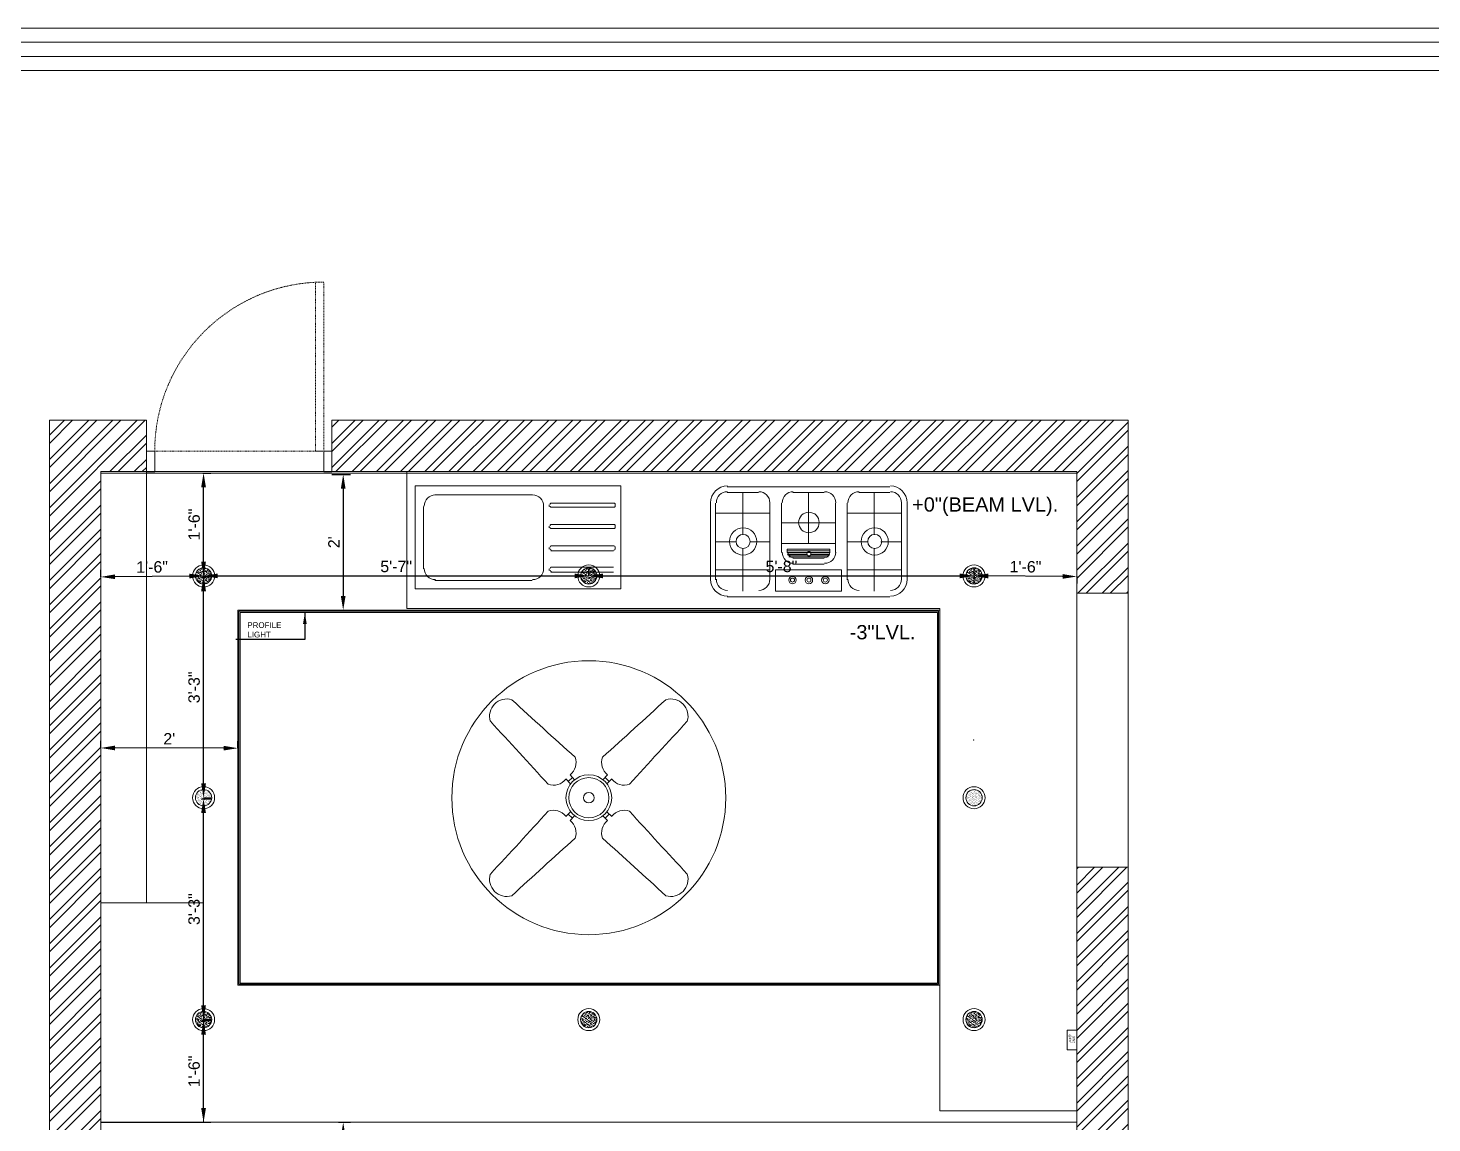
# Model space of a CAD drawing. Header units: inches. Extents: x 213 to 17763, y -4830 to 1802.
# Drawn here: x 7105.3 to 7351.2, y -900.3 to -708.5 of the extents above; entities that cross this region are included whole.
import ezdxf

# ---------------------------------------------------------------- set-up
doc = ezdxf.new("R2010")
doc.units = ezdxf.units.IN
doc.header["$MEASUREMENT"] = 0
for name, pattern in [('ACAD_ISO02W100', [15, 12, -3]), ('AUDIT_D_060311083008-3', [0]), ('DASHED2', [0.375, 0.25, -0.125]), ('HIDDEN', [0.375, 0.25, -0.125])]:
    doc.linetypes.add(name, pattern=pattern)
for name, color, linetype in [('.', 30, 'Continuous'), ('A-DOOR', 251, 'AUDIT_D_060311083008-3'), ('A-Door-Frame', 1, 'Continuous'), ('A-Door-Swing', 8, 'HIDDEN'), ('COLUMN', 1, 'Continuous'), ('PDF2_0', 7, 'Continuous'), ('PDF3_Text', 1, 'Continuous')]:
    doc.layers.add(name, color=color, linetype=linetype)
for name, color, linetype, true_color in [('PDF2_MK. KITCHEN ESSENTAILS', 7, 'Continuous', 0x767676), ('PDF_Furniture', 7, 'Continuous', 0xdd8a6d), ('PDF_SANITARY', 7, 'Continuous', 0x7f7f7f)]:
    doc.layers.add(name, color=color, linetype=linetype, true_color=true_color)
doc.layers.add('ROD', color=7, linetype='Continuous', lineweight=9)
doc.styles.add('Arial', font='arial.ttf', dxfattribs={"height": 10})
doc.styles.add('PDF Arial', font='arial.ttf')
doc.styles.get("Standard").update_dxf_attribs({"font": 'arial.ttf'})
doc.dimstyles.new('DETAIL DIM', dxfattribs={"dimtxt": 2, "dimasz": 2, "dimexe": 2, "dimexo": 2, "dimgap": 0, "dimtad": 0, "dimdec": 0, "dimzin": 0, "dimdsep": 46, "dimlunit": 4, "dimtxsty": 'Arial', "dimcen": 2, "dimse1": 1, "dimse2": 1, "dimclrt": 1, "dimadec": 0, "dimazin": 0, "dimtfac": 1, "dimtdec": 0, "dimtofl": 0, "dimtmove": 0, "dimatfit": 3, "dimfxl": 2, "dimfrac": 2, "dimtolj": 1, "dimtzin": 0, "dimarcsym": 1})
doc.dimstyles.new('ISO-25', dxfattribs={"dimtxt": 4.5, "dimasz": 2.5, "dimexe": 1.25, "dimexo": 0.625, "dimtad": 1, "dimdec": 0, "dimlunit": 4, "dimtxsty": 'Standard', "dimcen": 2.5, "dimadec": 0, "dimazin": 0, "dimtfac": 1, "dimtdec": 0, "dimtmove": 0, "dimatfit": 3, "dimfxl": 1, "dimarcsym": 0})

# ---------------------------------------------------------------- blocks, each defined once
blk = doc.blocks.new('*U34')
at = {"layer": 'A-Door-Frame', "lineweight": 5}
for p, q in [((0, -100), (0, 0)), ((900, -100), (900, 0))]:
    blk.add_line(p, q, dxfattribs=at)
for points in [[(0, -100), (40, -100), (40, 0), (0, 0)], [(900, -100), (860, -100), (860, 0), (900, 0)]]:
    blk.add_lwpolyline(points, dxfattribs=at)
at = {"layer": 'A-Door-Swing', "linetype": 'DASHED2', "lineweight": 5}
blk.add_line((47.3, 0), (867.3, 0), dxfattribs=at)
blk.add_lwpolyline([(40, 0), (40, 820), (80, 820), (80, 0)], close=True, dxfattribs=at)
blk.add_arc((40, 0), 820, 360, 90, dxfattribs=at)
blk = doc.blocks.new('9iuygtfdx')
at = {"layer": 'PDF_SANITARY', "color": 254, "lineweight": 5}
for points in [[(8804.29, 1162.93), (8775.75, 1162.93)], [(8781.23, 1161.93), (8775.75, 1161.93)], [(8778.49, 1161.93), (8778.49, 1154.58)], [(8792.76, 1161.93), (8787.28, 1161.93)], [(8790.02, 1161.93), (8790.02, 1152.99)], [(8804.29, 1161.93), (8798.81, 1161.93)], [(8801.55, 1161.93), (8801.55, 1154.58)], [(8772.87, 1160.05), (8772.87, 1146.65)], [(8773.73, 1160.05), (8773.73, 1146.65)], [(8783.24, 1160.05), (8783.24, 1146.65)], [(8785.26, 1160.05), (8785.26, 1151.4)], [(8794.77, 1160.05), (8794.77, 1151.4)], [(8796.79, 1160.05), (8796.79, 1146.65)], [(8806.3, 1160.05), (8806.3, 1146.65)], [(8807.31, 1160.05), (8807.31, 1146.65)], [(8783.24, 1158.32), (8773.73, 1158.32)], [(8794.77, 1156.59), (8785.26, 1156.59)], [(8796.79, 1158.32), (8806.3, 1158.32)], [(8773.73, 1153.28), (8777.34, 1153.28)], [(8778.49, 1152.13), (8778.49, 1144.63)], [(8779.79, 1153.28), (8783.24, 1153.28)], [(8794.77, 1152.99), (8785.26, 1152.99)], [(8793.77, 1151.69), (8786.27, 1151.69)], [(8800.4, 1153.28), (8796.79, 1153.28)], [(8801.55, 1152.13), (8801.55, 1144.63)], [(8806.3, 1153.28), (8802.7, 1153.28)], [(8789.73, 1151.12), (8786.27, 1151.12)], [(8789.73, 1150.97), (8786.42, 1150.97)], [(8793.48, 1150.68), (8786.56, 1150.68)], [(8792.76, 1150.4), (8787.28, 1150.4)], [(8792.76, 1149.39), (8787.28, 1149.39)], [(8793.77, 1151.12), (8790.45, 1151.12)], [(8793.62, 1150.97), (8790.45, 1150.97)], [(8783.24, 1148.38), (8773.73, 1148.38)], [(8796.79, 1148.38), (8806.3, 1148.38)], [(8804.29, 1143.62), (8775.75, 1143.62)]]:
    blk.add_lwpolyline(points, dxfattribs=at)
for points in [[(8786.27, 1151.98), (8793.77, 1151.98), (8793.77, 1151.4), (8786.27, 1151.4)], [(8784.25, 1144.63), (8795.78, 1144.63), (8795.78, 1148.38), (8784.25, 1148.38)]]:
    blk.add_lwpolyline(points, close=True, dxfattribs=at)
for centre, radius in [((8790.09, 1156.67), 1.8), ((8778.56, 1153.35), 2.38), ((8778.56, 1153.35), 1.23), ((8801.62, 1153.35), 2.38), ((8801.62, 1153.35), 1.23), ((8790.09, 1151.19), 0.36), ((8787.21, 1146.58), 0.649), ((8787.21, 1146.58), 0.36), ((8790.09, 1146.58), 0.649), ((8790.09, 1146.58), 0.36), ((8792.97, 1146.58), 0.649), ((8792.97, 1146.58), 0.36)]:
    blk.add_circle(centre, radius, dxfattribs=at)
for centre, radius, start, end in [((8775.82, 1160.12), 2.95, 90, 180), ((8775.82, 1160.12), 1.95, 90, 180), ((8781.3, 1160.12), 1.95, 0, 90), ((8787.35, 1160.12), 1.95, 90, 180), ((8792.83, 1160.12), 1.95, 0, 90), ((8798.88, 1160.12), 1.95, 90, 180), ((8804.36, 1160.12), 2.95, 360, 90), ((8804.36, 1160.12), 1.95, 0, 90), ((8787.35, 1151.48), 1.95, 180, 270), ((8787.35, 1151.48), 0.937, 180, 270), ((8792.83, 1151.48), 0.937, 270, 360), ((8792.83, 1151.48), 1.95, 270, 360), ((8775.82, 1146.72), 2.95, 180, 270), ((8775.82, 1146.72), 1.95, 180, 270), ((8781.3, 1146.72), 1.95, 270, 360), ((8798.88, 1146.72), 1.95, 180, 270), ((8804.36, 1146.72), 2.95, 270, 0), ((8804.36, 1146.72), 1.95, 270, 360)]:
    blk.add_arc(centre, radius, start, end, dxfattribs=at)
blk = doc.blocks.new('3')
at = {"color": 18, "lineweight": 5, "true_color": 0x000000}
for p, q in [((3386.6, -1033.2), (3409, -1056.5)), ((3571.3, -1033.2), (3549, -1056.5)), ((3389.2, -1076.4), (3365.8, -1052.9)), ((3397.8, -1044.8), (3377.7, -1064.9)), ((3560.1, -1044.8), (3580.2, -1064.9)), ((3568.7, -1076.4), (3592.1, -1052.9)), ((3389.2, -1214.6), (3365.8, -1238)), ((3397.8, -1246.1), (3377.7, -1226.1)), ((3386.6, -1257.8), (3409, -1234.5)), ((3571.3, -1257.8), (3549, -1234.5)), ((3560.1, -1246.1), (3580.2, -1226.1)), ((3568.7, -1214.6), (3592.1, -1238))]:
    blk.add_line(p, q, dxfattribs=at)
for radius in [113.2, 99.1, 26]:
    blk.add_circle((3479, -1145.5), radius, dxfattribs=at)
for centre, radius, start, end in [((3073.6, -742.7), 85, 73.05503, 197.30609), ((27552.9, 26002.3), 36179.8, 227.47452, 228.14348), ((-20595, 26002.3), 36179.8, 311.85652, 312.52548), ((3884.3, -742.7), 85, 342.69391, 106.94497), ((-23516.5, -25390.1), 36179.8, 42.21764, 42.8866), ((30474.4, -25390.1), 36179.8, 137.1134, 137.78236), ((3336.5, -971.6), 79.4, 309.11105, 19.49034), ((3621.4, -971.6), 79.4, 160.50966, 230.88895), ((3304.2, -1004.1), 79.4, 250.87078, 321.25007), ((3653.8, -1004.1), 79.4, 218.74993, 289.12922), ((-23516.5, 23099.1), 36179.8, 317.1134, 317.78236), ((3304.2, -1286.8), 79.4, 38.74993, 109.12922), ((3653.8, -1286.8), 79.4, 70.87078, 141.25007), ((30474.4, 23099.1), 36179.8, 222.21764, 222.8866), ((3336.5, -1319.4), 79.4, 340.50966, 50.88895), ((3621.4, -1319.4), 79.4, 129.11105, 199.49034), ((27552.9, -28293.2), 36179.8, 131.85652, 132.52548), ((-20595, -28293.2), 36179.8, 47.47452, 48.14348), ((3073.6, -1548.3), 85, 162.69391, 286.94497), ((3884.3, -1548.3), 85, 253.05503, 17.30609)]:
    blk.add_arc(centre, radius, start, end, dxfattribs=at)
blk = doc.blocks.new('*D804')
at = {"color": 0, "linetype": 'ACAD_ISO02W100', "lineweight": -2, "transparency": 16777216}
for p, q in [((7135.87, -786.49), (7137.25, -786.49)), ((7136, -804.49), (7137.25, -804.49))]:
    blk.add_line(p, q, dxfattribs=at)
at = {"color": 0, "linetype": 'AUDIT_D_060311083008-3', "lineweight": -2, "transparency": 16777216}
blk.add_line((7136, -801.99), (7136, -788.99), dxfattribs=at)
at = {"color": 0, "transparency": 16777216}
for points in [[(7135.58, -788.99), (7136.42, -788.99), (7136, -786.49)], [(7135.58, -801.99), (7136.42, -801.99), (7136, -804.49)]]:
    blk.add_solid(points, dxfattribs=at)
at = {"layer": 'Defpoints', "color": 0, "transparency": 16777216}
for p in [(7135.25, -786.49), (7136, -786.49), (7136, -804.49)]:
    blk.add_point(p, dxfattribs=at)
at = {"color": 0, "lineweight": 5, "transparency": 16777216, "insert": (7134.35, -795.49), "char_height": 2, "attachment_point": 5, "rotation": 90}
blk.add_mtext('1\'-6"', dxfattribs=at)
blk = doc.blocks.new('*D805')
at = {"color": 0, "linetype": 'ACAD_ISO02W100', "lineweight": -2, "transparency": 16777216}
for p, q in [((7158.47, -786.7), (7161.72, -786.7)), ((7158.47, -810.49), (7161.72, -810.49))]:
    blk.add_line(p, q, dxfattribs=at)
at = {"color": 0, "linetype": 'AUDIT_D_060311083008-3', "lineweight": -2, "transparency": 16777216}
blk.add_line((7160.47, -789.2), (7160.47, -807.99), dxfattribs=at)
at = {"color": 0, "transparency": 16777216}
for points in [[(7160.05, -789.2), (7160.88, -789.2), (7160.47, -786.7)], [(7160.05, -807.99), (7160.88, -807.99), (7160.47, -810.49)]]:
    blk.add_solid(points, dxfattribs=at)
at = {"layer": 'Defpoints', "color": 0, "transparency": 16777216}
for p in [(7157.72, -786.7), (7157.72, -810.49), (7160.47, -810.49)]:
    blk.add_point(p, dxfattribs=at)
at = {"color": 0, "lineweight": 5, "transparency": 16777216, "insert": (7158.84, -798.6), "char_height": 2, "attachment_point": 5, "rotation": 90}
blk.add_mtext("2'", dxfattribs=at)
blk = doc.blocks.new('*D806')
at = {"color": 0, "linetype": 'ACAD_ISO02W100', "lineweight": -2, "transparency": 16777216}
for p, q in [((7203.5, -804.49), (7203.5, -803.24)), ((7136, -804.49), (7136, -805.74))]:
    blk.add_line(p, q, dxfattribs=at)
at = {"color": 0, "linetype": 'AUDIT_D_060311083008-3', "lineweight": -2, "transparency": 16777216}
blk.add_line((7138.5, -804.49), (7201, -804.49), dxfattribs=at)
at = {"color": 0, "transparency": 16777216}
for points in [[(7138.5, -804.08), (7138.5, -804.91), (7136, -804.49)], [(7201, -804.08), (7201, -804.91), (7203.5, -804.49)]]:
    blk.add_solid(points, dxfattribs=at)
at = {"layer": 'Defpoints', "color": 0, "transparency": 16777216}
for p in [(7136, -804.08), (7203.5, -804.49), (7203.5, -804.49)]:
    blk.add_point(p, dxfattribs=at)
at = {"color": 0, "lineweight": 5, "transparency": 16777216, "insert": (7169.75, -802.85), "char_height": 2, "attachment_point": 5}
blk.add_mtext('5\'-7"', dxfattribs=at)
blk = doc.blocks.new('*D807')
at = {"color": 0, "linetype": 'ACAD_ISO02W100', "lineweight": -2, "transparency": 16777216}
for p, q in [((7135.63, -804.67), (7137.25, -804.67)), ((7136, -843.36), (7137.25, -843.36))]:
    blk.add_line(p, q, dxfattribs=at)
at = {"color": 0, "linetype": 'AUDIT_D_060311083008-3', "lineweight": -2, "transparency": 16777216}
blk.add_line((7136, -840.86), (7136, -807.17), dxfattribs=at)
at = {"color": 0, "transparency": 16777216}
for points in [[(7135.58, -807.17), (7136.42, -807.17), (7136, -804.67)], [(7135.58, -840.86), (7136.42, -840.86), (7136, -843.36)]]:
    blk.add_solid(points, dxfattribs=at)
at = {"layer": 'Defpoints', "color": 0, "transparency": 16777216}
for p in [(7135, -804.67), (7136, -804.67), (7136, -843.36)]:
    blk.add_point(p, dxfattribs=at)
at = {"color": 0, "lineweight": 5, "transparency": 16777216, "insert": (7134.35, -824.02), "char_height": 2, "attachment_point": 5, "rotation": 90}
blk.add_mtext('3\'-3"', dxfattribs=at)
blk = doc.blocks.new('*D808')
at = {"color": 0, "linetype": 'ACAD_ISO02W100', "lineweight": -2, "transparency": 16777216}
for p, q in [((7135.63, -843.54), (7137.25, -843.54)), ((7136, -882.23), (7137.25, -882.23))]:
    blk.add_line(p, q, dxfattribs=at)
at = {"color": 0, "linetype": 'AUDIT_D_060311083008-3', "lineweight": -2, "transparency": 16777216}
blk.add_line((7136, -879.73), (7136, -846.04), dxfattribs=at)
at = {"color": 0, "transparency": 16777216}
for points in [[(7135.58, -846.04), (7136.42, -846.04), (7136, -843.54)], [(7135.58, -879.73), (7136.42, -879.73), (7136, -882.23)]]:
    blk.add_solid(points, dxfattribs=at)
at = {"layer": 'Defpoints', "color": 0, "transparency": 16777216}
for p in [(7135, -843.54), (7136, -843.54), (7136, -882.23)]:
    blk.add_point(p, dxfattribs=at)
at = {"color": 0, "lineweight": 5, "transparency": 16777216, "insert": (7134.35, -862.88), "char_height": 2, "attachment_point": 5, "rotation": 90}
blk.add_mtext('3\'-3"', dxfattribs=at)
blk = doc.blocks.new('*D809')
at = {"color": 0, "linetype": 'ACAD_ISO02W100', "lineweight": -2, "transparency": 16777216}
for p, q in [((7135.63, -882.4), (7137.25, -882.4)), ((7136, -900.23), (7137.25, -900.23))]:
    blk.add_line(p, q, dxfattribs=at)
at = {"color": 0, "linetype": 'AUDIT_D_060311083008-3', "lineweight": -2, "transparency": 16777216}
blk.add_line((7136, -897.73), (7136, -884.9), dxfattribs=at)
at = {"color": 0, "transparency": 16777216}
for points in [[(7135.58, -884.9), (7136.42, -884.9), (7136, -882.4)], [(7135.58, -897.73), (7136.42, -897.73), (7136, -900.23)]]:
    blk.add_solid(points, dxfattribs=at)
at = {"layer": 'Defpoints', "color": 0, "transparency": 16777216}
for p in [(7135, -882.4), (7136, -882.4), (7135.38, -900.23)]:
    blk.add_point(p, dxfattribs=at)
at = {"color": 0, "lineweight": 5, "transparency": 16777216, "insert": (7134.35, -891.32), "char_height": 2, "attachment_point": 5, "rotation": 90}
blk.add_mtext('1\'-6"', dxfattribs=at)
blk = doc.blocks.new('*D815')
at = {"color": 0, "linetype": 'ACAD_ISO02W100', "lineweight": -2, "transparency": 16777216}
for p, q in [((7203.5, -804.49), (7203.5, -803.24)), ((7271, -804.49), (7271, -803.24))]:
    blk.add_line(p, q, dxfattribs=at)
at = {"color": 0, "linetype": 'AUDIT_D_060311083008-3', "lineweight": -2, "transparency": 16777216}
blk.add_line((7206, -804.49), (7268.5, -804.49), dxfattribs=at)
at = {"color": 0, "transparency": 16777216}
for points in [[(7206, -804.08), (7206, -804.91), (7203.5, -804.49)], [(7268.5, -804.08), (7268.5, -804.91), (7271, -804.49)]]:
    blk.add_solid(points, dxfattribs=at)
at = {"layer": 'Defpoints', "color": 0, "transparency": 16777216}
for p in [(7203.5, -804.49), (7271, -804.49), (7271, -804.49)]:
    blk.add_point(p, dxfattribs=at)
at = {"color": 0, "lineweight": 5, "transparency": 16777216, "insert": (7237.25, -802.85), "char_height": 2, "attachment_point": 5}
blk.add_mtext('5\'-8"', dxfattribs=at)
blk = doc.blocks.new('*D816')
at = {"color": 0, "linetype": 'ACAD_ISO02W100', "lineweight": -2, "transparency": 16777216}
for p, q in [((7118, -804.67), (7117.99, -803.42)), ((7136, -804.49), (7136.01, -805.74))]:
    blk.add_line(p, q, dxfattribs=at)
at = {"color": 0, "linetype": 'AUDIT_D_060311083008-3', "lineweight": -2, "transparency": 16777216}
blk.add_line((7133.5, -804.52), (7120.5, -804.65), dxfattribs=at)
at = {"color": 0, "transparency": 16777216}
for points in [[(7120.5, -804.23), (7120.5, -805.06), (7118, -804.67)], [(7133.5, -804.1), (7133.5, -804.94), (7136, -804.49)]]:
    blk.add_solid(points, dxfattribs=at)
at = {"layer": 'Defpoints', "color": 0, "transparency": 16777216}
for p in [(7118, -804.67), (7118, -804.67), (7136, -804.49)]:
    blk.add_point(p, dxfattribs=at)
at = {"color": 0, "lineweight": 5, "transparency": 16777216, "insert": (7126.98, -802.94), "char_height": 2, "attachment_point": 5, "rotation": 0.5618}
blk.add_mtext('1\'-6"', dxfattribs=at)
blk = doc.blocks.new('*D817')
at = {"color": 0, "linetype": 'ACAD_ISO02W100', "lineweight": -2, "transparency": 16777216}
for p, q in [((7271, -804.49), (7270.99, -805.74)), ((7289.01, -804.6), (7289, -805.85))]:
    blk.add_line(p, q, dxfattribs=at)
at = {"color": 0, "linetype": 'AUDIT_D_060311083008-3', "lineweight": -2, "transparency": 16777216}
blk.add_line((7286.51, -804.59), (7273.5, -804.51), dxfattribs=at)
at = {"color": 0, "transparency": 16777216}
for points in [[(7273.5, -804.09), (7273.5, -804.93), (7271, -804.49)], [(7286.51, -804.17), (7286.51, -805), (7289.01, -804.6)]]:
    blk.add_solid(points, dxfattribs=at)
at = {"layer": 'Defpoints', "color": 0, "transparency": 16777216}
for p in [(7271, -804.49), (7271, -804.49), (7289.01, -804.6)]:
    blk.add_point(p, dxfattribs=at)
at = {"color": 0, "lineweight": 5, "transparency": 16777216, "insert": (7280.02, -802.9), "char_height": 2, "attachment_point": 5, "rotation": 359.6569}
blk.add_mtext('1\'-6"', dxfattribs=at)
blk = doc.blocks.new('*D820')
at = {"color": 0, "linetype": 'ACAD_ISO02W100', "lineweight": -2, "transparency": 16777216}
for p, q in [((7159.63, -900.23), (7161.72, -900.23)), ((7160.47, -924.23), (7161.72, -924.23))]:
    blk.add_line(p, q, dxfattribs=at)
at = {"color": 0, "linetype": 'AUDIT_D_060311083008-3', "lineweight": -2, "transparency": 16777216}
blk.add_line((7160.47, -902.73), (7160.47, -921.73), dxfattribs=at)
at = {"color": 0, "transparency": 16777216}
for points in [[(7160.05, -902.73), (7160.88, -902.73), (7160.47, -900.23)], [(7160.05, -921.73), (7160.88, -921.73), (7160.47, -924.23)]]:
    blk.add_solid(points, dxfattribs=at)
at = {"layer": 'Defpoints', "color": 0, "transparency": 16777216}
for p in [(7159, -900.23), (7160.47, -924.23), (7160.47, -924.23)]:
    blk.add_point(p, dxfattribs=at)
at = {"color": 0, "lineweight": 5, "transparency": 16777216, "insert": (7158.84, -912.23), "char_height": 2, "attachment_point": 5, "rotation": 90}
blk.add_mtext("2'", dxfattribs=at)
blk = doc.blocks.new('*D821')
at = {"color": 0, "linetype": 'ACAD_ISO02W100', "lineweight": -2, "transparency": 16777216}
for p, q in [((7118, -834.64), (7118, -833.39)), ((7142, -834.68), (7142, -833.43))]:
    blk.add_line(p, q, dxfattribs=at)
at = {"color": 0, "linetype": 'AUDIT_D_060311083008-3', "lineweight": -2, "transparency": 16777216}
blk.add_line((7139.5, -834.68), (7120.5, -834.64), dxfattribs=at)
at = {"color": 0, "transparency": 16777216}
for points in [[(7120.5, -834.23), (7120.5, -835.06), (7118, -834.64)], [(7139.5, -834.26), (7139.5, -835.09), (7142, -834.68)]]:
    blk.add_solid(points, dxfattribs=at)
at = {"layer": 'Defpoints', "color": 0, "transparency": 16777216}
for p in [(7118, -834.64), (7118, -834.64), (7142, -834.68)]:
    blk.add_point(p, dxfattribs=at)
at = {"color": 0, "lineweight": 5, "transparency": 16777216, "insert": (7130, -833.03), "char_height": 2, "attachment_point": 5, "rotation": 359.9029}
blk.add_mtext("2'", dxfattribs=at)

msp = doc.modelspace()

# ---------------------------------------------------------------- hatches: boundary and pattern name
at = {"layer": '.', "lineweight": 5}
h = msp.add_hatch(dxfattribs=at)
h.set_pattern_fill('ANSI32', color=1, scale=8)
h.set_pattern_definition([(45, (-1555.454, -1951.814), (-2.1213203, 2.1213203), []), (45, (-1554.0397, -1951.814), (-2.1213203, 2.1213203), [])])
h.paths.add_polyline_path([(7298, -777.23), (7171.63, -777.23), (7158.5, -777.23), (7158.5, -786.23), (7289, -786.23), (7289, -807.54), (7298, -807.54)])
h.paths.add_polyline_path([(7298, -855.54), (7289, -855.54), (7289, -957.23), (7289, -1003.23), (7272.5, -1003.23), (7118, -1003.23), (7109, -1003.23), (7109, -1012.23), (7298, -1012.23)])
h.paths.add_polyline_path([(7118, -786.23), (7126, -786.23), (7126, -782.62), (7126, -777.23), (7109, -777.23), (7109, -961.17), (7113.67, -961.17), (7118, -961.23)])
at = {"lineweight": 5}
h = msp.add_hatch(dxfattribs=at)
h.set_pattern_fill('AR-SAND', color=5, scale=0.2)
h.set_pattern_definition([(37.5, (-118803.52988, -239125.60186), (-0.01259867162, 0.3853647538), [0, -0.304, 0, -0.34, 0, -0.325]), (7.5, (-118803.5299, -239125.60186), (0.3539553411, 0.564429213), [0, -0.164, 0, -0.274, 0, -0.105]), (327.5, (-118803.77588, -239125.60186), (0.62282837235, 0.0011318107), [0, -0.1, 0, -0.36, 0, -0.47]), (317.5, (-118803.7759, -239125.60186), (0.6012253209, 0.175535113), [0, -0.05, 0, -0.236, 0, -0.27])])
h.paths.add_polyline_path([(7137.43, -804.49, -1), (7134.57, -804.49, -1)])
h = msp.add_hatch(dxfattribs=at)
h.set_pattern_fill('AR-SAND', color=5, scale=0.2)
h.set_pattern_definition([(37.5, (-118736.02988, -239125.60186), (-0.01259867162, 0.3853647538), [0, -0.304, 0, -0.34, 0, -0.325]), (7.5, (-118736.0299, -239125.60186), (0.3539553411, 0.564429213), [0, -0.164, 0, -0.274, 0, -0.105]), (327.5, (-118736.27588, -239125.60186), (0.62282837235, 0.0011318107), [0, -0.1, 0, -0.36, 0, -0.47]), (317.5, (-118736.2759, -239125.60186), (0.6012253209, 0.175535113), [0, -0.05, 0, -0.236, 0, -0.27])])
h.paths.add_polyline_path([(7204.93, -804.49, -1), (7202.07, -804.49, -1)])
h = msp.add_hatch(dxfattribs=at)
h.set_pattern_fill('AR-SAND', color=5, scale=0.2)
h.set_pattern_definition([(37.5, (-118668.52988, -239125.60186), (-0.01259867162, 0.3853647538), [0, -0.304, 0, -0.34, 0, -0.325]), (7.5, (-118668.5299, -239125.60186), (0.3539553411, 0.564429213), [0, -0.164, 0, -0.274, 0, -0.105]), (327.5, (-118668.77588, -239125.60186), (0.62282837235, 0.0011318107), [0, -0.1, 0, -0.36, 0, -0.47]), (317.5, (-118668.7759, -239125.60186), (0.6012253209, 0.175535113), [0, -0.05, 0, -0.236, 0, -0.27])])
h.paths.add_polyline_path([(7272.43, -804.49, -1), (7269.57, -804.49, -1)])
h = msp.add_hatch(dxfattribs=at)
h.set_pattern_fill('AR-SAND', color=5, scale=0.2)
h.set_pattern_definition([(37.5, (-118803.52988, -239164.46842), (-0.01259867162, 0.3853647538), [0, -0.304, 0, -0.34, 0, -0.325]), (7.5, (-118803.5299, -239164.4684), (0.3539553411, 0.564429213), [0, -0.164, 0, -0.274, 0, -0.105]), (327.5, (-118803.77588, -239164.46842), (0.62282837235, 0.0011318107), [0, -0.1, 0, -0.36, 0, -0.47]), (317.5, (-118803.7759, -239164.4684), (0.6012253209, 0.175535113), [0, -0.05, 0, -0.236, 0, -0.27])])
h.paths.add_polyline_path([(7137.43, -843.36, -1), (7134.57, -843.36, -1)])
h = msp.add_hatch(dxfattribs=at)
h.set_pattern_fill('AR-SAND', color=5, scale=0.2)
h.set_pattern_definition([(37.5, (-118668.52988, -239164.46842), (-0.01259867162, 0.3853647538), [0, -0.304, 0, -0.34, 0, -0.325]), (7.5, (-118668.5299, -239164.4684), (0.3539553411, 0.564429213), [0, -0.164, 0, -0.274, 0, -0.105]), (327.5, (-118668.77588, -239164.46842), (0.62282837235, 0.0011318107), [0, -0.1, 0, -0.36, 0, -0.47]), (317.5, (-118668.7759, -239164.4684), (0.6012253209, 0.175535113), [0, -0.05, 0, -0.236, 0, -0.27])])
h.paths.add_polyline_path([(7272.43, -843.36, -1), (7269.57, -843.36, -1)])
h = msp.add_hatch(dxfattribs=at)
h.set_pattern_fill('AR-SAND', color=5, scale=0.2)
h.set_pattern_definition([(37.5, (-118803.52988, -239203.33498), (-0.01259867162, 0.3853647538), [0, -0.304, 0, -0.34, 0, -0.325]), (7.5, (-118803.5299, -239203.335), (0.3539553411, 0.564429213), [0, -0.164, 0, -0.274, 0, -0.105]), (327.5, (-118803.77588, -239203.33498), (0.62282837235, 0.0011318107), [0, -0.1, 0, -0.36, 0, -0.47]), (317.5, (-118803.7759, -239203.335), (0.6012253209, 0.175535113), [0, -0.05, 0, -0.236, 0, -0.27])])
h.paths.add_polyline_path([(7137.43, -882.23, -1), (7134.57, -882.23, -1)])
h = msp.add_hatch(dxfattribs=at)
h.set_pattern_fill('AR-SAND', color=5, scale=0.2)
h.set_pattern_definition([(37.5, (-118736.02988, -239203.33498), (-0.01259867162, 0.3853647538), [0, -0.304, 0, -0.34, 0, -0.325]), (7.5, (-118736.0299, -239203.335), (0.3539553411, 0.564429213), [0, -0.164, 0, -0.274, 0, -0.105]), (327.5, (-118736.27588, -239203.33498), (0.62282837235, 0.0011318107), [0, -0.1, 0, -0.36, 0, -0.47]), (317.5, (-118736.2759, -239203.335), (0.6012253209, 0.175535113), [0, -0.05, 0, -0.236, 0, -0.27])])
h.paths.add_polyline_path([(7204.93, -882.23, -1), (7202.07, -882.23, -1)])
h = msp.add_hatch(dxfattribs=at)
h.set_pattern_fill('AR-SAND', color=5, scale=0.2)
h.set_pattern_definition([(37.5, (-118668.52988, -239203.33498), (-0.01259867162, 0.3853647538), [0, -0.304, 0, -0.34, 0, -0.325]), (7.5, (-118668.5299, -239203.335), (0.3539553411, 0.564429213), [0, -0.164, 0, -0.274, 0, -0.105]), (327.5, (-118668.77588, -239203.33498), (0.62282837235, 0.0011318107), [0, -0.1, 0, -0.36, 0, -0.47]), (317.5, (-118668.7759, -239203.335), (0.6012253209, 0.175535113), [0, -0.05, 0, -0.236, 0, -0.27])])
h.paths.add_polyline_path([(7272.43, -882.23, -1), (7269.57, -882.23, -1)])

# ---------------------------------------------------------------- linework, layer by layer
for p, q in [((7126, -786.23), (7158.5, -786.23)), ((7118, -900.23), (7289, -900.23))]:
    msp.add_line(p, q, dxfattribs=at)
for points in [[(7118, -786.49), (7289, -786.49), (7289, -900.23), (7118, -900.23)], [(7142, -810.49), (7265, -810.49), (7265, -876.23), (7142, -876.23)], [(7118, -900.23), (7289, -900.23), (7289, -1003.23), (7118, -1003.23)]]:
    msp.add_lwpolyline(points, close=True, dxfattribs=at)
at = {"color": 6, "lineweight": 5}
for points in [[(7142.2, -810.69), (7264.8, -810.69), (7264.8, -876.03), (7142.2, -876.03)], [(7142.4, -810.89), (7264.6, -810.89), (7264.6, -875.83), (7142.4, -875.83)]]:
    msp.add_lwpolyline(points, close=True, dxfattribs=at)
at = {"color": 5, "lineweight": 5}
msp.add_lwpolyline([(7289, -884.11), (7289, -887.53), (7287.32, -887.53), (7287.32, -884.11)], close=True, dxfattribs=at)
for centre, radius in [((7136, -804.49), 1.93), ((7136, -804.49), 1.43), ((7203.5, -804.49), 1.93), ((7203.5, -804.49), 1.43), ((7271, -804.49), 1.93), ((7271, -804.49), 1.43), ((7136, -843.36), 1.93), ((7136, -843.36), 1.43), ((7271, -843.36), 1.93), ((7271, -843.36), 1.43), ((7136, -882.23), 1.93), ((7203.5, -882.23), 1.93), ((7271, -882.23), 1.93), ((7136, -882.23), 1.43), ((7203.5, -882.23), 1.43), ((7271, -882.23), 1.43)]:
    msp.add_circle(centre, radius, dxfattribs=at)
at = {"color": 250, "lineweight": 5}
msp.add_circle((7203.5, -843.36), 24, dxfattribs=at)
at = {"lineweight": 5}
msp.add_point((7270.96, -833.25), dxfattribs=at)
at = {"layer": 'PDF2_0', "lineweight": 5}
msp.add_lwpolyline([(7648.64, -1291), (6976.5, -1291), (6976.5, -708.51), (7798, -708.51), (7798, -1141.65, -0.414214)], format="xyb", close=True, dxfattribs=at)
for points in [[(7648.64, -1288.53), (6978.97, -1288.53), (6978.97, -710.98), (7795.53, -710.98), (7795.53, -1141.65, -0.414214), (7648.64, -1288.53)], [(7648.64, -1286.04), (6981.46, -1286.04), (6981.46, -713.47), (7793.04, -713.47), (7793.04, -1141.65, -0.414214), (7648.64, -1286.04)]]:
    msp.add_lwpolyline(points, format="xyb", dxfattribs=at)
msp.add_lwpolyline([(6983.95, -715.96), (7653.38, -715.96), (7653.38, -1267.88), (6983.95, -1267.88)], close=True, dxfattribs=at)
at = {"layer": 'PDF2_MK. KITCHEN ESSENTAILS', "lineweight": 5}
msp.add_lwpolyline([(6983.95, -1267.88), (7653.38, -1267.88), (7653.38, -715.96), (6983.95, -715.96)], close=True, dxfattribs=at)
at = {"layer": 'PDF_Furniture', "color": 254, "lineweight": 5}
for points in [[(7173.09, -805.29), (7173.09, -806.74), (7173.09, -788.72), (7209.12, -788.72), (7209.12, -806.74), (7208.11, -806.74)], [(7193.55, -790.31), (7176.55, -790.31)], [(7196.58, -792.32), (7196.58, -792.04)], [(7207.82, -791.75), (7196.87, -791.75)], [(7208.11, -792.32), (7208.11, -792.04)], [(7174.53, -792.32), (7174.53, -803.28)], [(7195.57, -803.28), (7195.57, -792.32)], [(7207.82, -792.47), (7196.87, -792.47)], [(7196.58, -796.07), (7196.58, -795.78)], [(7207.82, -795.49), (7196.87, -795.49)], [(7207.82, -796.21), (7196.87, -796.21)], [(7208.11, -796.07), (7208.11, -795.78)], [(7207.82, -799.24), (7196.87, -799.24)], [(7196.58, -799.82), (7196.58, -799.53)], [(7207.82, -800.11), (7196.87, -800.11)], [(7208.11, -799.82), (7208.11, -799.53)], [(7196.58, -803.56), (7196.58, -803.28)], [(7207.82, -802.99), (7196.87, -802.99)], [(7207.82, -803.85), (7196.87, -803.85)], [(7209.12, -806.74), (7173.09, -806.74)], [(7193.55, -805.29), (7176.55, -805.29)]]:
    msp.add_lwpolyline(points, dxfattribs=at)
for centre, radius, start, end in [((7176.62, -792.25), 1.95, 90, 180), ((7193.63, -792.25), 1.95, 0, 90), ((7196.94, -791.96), 0.216, 89.9999, 180.0001), ((7207.9, -791.96), 0.216, 359.9999, 90.0001), ((7196.94, -792.25), 0.216, 179.9999, 270.0001), ((7207.9, -792.25), 0.216, 269.9999, 0.0001), ((7196.94, -795.71), 0.216, 89.9999, 180.0001), ((7196.94, -796), 0.216, 179.9999, 270.0001), ((7207.9, -795.71), 0.216, 359.9999, 90.0001), ((7207.9, -796), 0.216, 269.9999, 0.0001), ((7196.94, -799.46), 0.216, 89.9999, 180.0001), ((7207.9, -799.46), 0.216, 359.9999, 90.0001), ((7196.94, -799.75), 0.216, 179.9999, 270.0001), ((7207.9, -799.75), 0.216, 269.9999, 0.0001), ((7176.62, -803.2), 1.95, 180, 270), ((7193.63, -803.2), 1.95, 270, 360), ((7196.94, -803.2), 0.216, 89.9999, 180.0001), ((7196.94, -803.49), 0.216, 179.9999, 270.0001)]:
    msp.add_arc(centre, radius, start, end, dxfattribs=at)
at = {"layer": 'ROD', "lineweight": 5}
for p, q in [((7126, -777.23), (7109, -777.23)), ((7109, -777.23), (7109, -961.23)), ((7298, -777.23), (7171.63, -777.23)), ((7298, -1012.23), (7298, -777.23)), ((7118, -786.23), (7126, -786.23)), ((7118, -961.23), (7118, -786.23)), ((7118, -786.23), (7126, -786.23)), ((7158.5, -786.23), (7289, -786.23)), ((7289, -786.23), (7289, -957.23))]:
    msp.add_line(p, q, dxfattribs=at)
at = {"layer": 'ROD', "color": 254, "lineweight": 5}
for p, q in [((7171.63, -786.23), (7171.63, -810.23)), ((7171.63, -810.23), (7265, -810.23)), ((7265, -810.23), (7265, -898.23))]:
    msp.add_line(p, q, dxfattribs=at)
at = {"layer": 'ROD', "lineweight": 5}
for points in [[(7126, -786.23), (7126, -777.23)], [(7158.5, -777.23), (7158.5, -786.23)], [(7158.5, -777.23), (7178.13, -777.23)], [(7171.63, -777.23), (7178.13, -777.23)]]:
    msp.add_lwpolyline(points, dxfattribs=at)
at = {"layer": 'ROD', "color": 254, "lineweight": 5}
for points in [[(7126, -786.23), (7118, -786.23), (7118, -861.77), (7126, -861.77)], [(7136, -900.27), (7118, -900.27), (7118, -861.77), (7136, -861.77)]]:
    msp.add_lwpolyline(points, close=True, dxfattribs=at)
at = {"layer": 'ROD', "color": 5, "lineweight": 5}
msp.add_lwpolyline([(7298, -807.54), (7289, -807.54), (7289, -855.54), (7298, -855.54)], close=True, dxfattribs=at)
at = {"layer": 'ROD', "color": 254, "lineweight": 5}
msp.add_lwpolyline([(7265, -898.23), (7289, -898.23)], dxfattribs=at)

# ---------------------------------------------------------------- block references
at = {"color": 254, "lineweight": 5}
msp.add_blockref('9iuygtfdx', (-1548.02, -1951.81), dxfattribs=at)
at = {"lineweight": 5, "xscale": 0.03546819263372884, "yscale": 0.03546819263372884, "zscale": 0.03546819263372884}
msp.add_blockref('3', (7080.11, -802.73), dxfattribs=at)
at = {"layer": 'A-DOOR', "lineweight": 5, "xscale": -0.03611111111109516, "yscale": 0.03611111111109516, "zscale": 0.03611111111109516}
msp.add_blockref('*U34', (7158.5, -782.62), dxfattribs=at)

# ---------------------------------------------------------------- texts
at = {"layer": 'COLUMN', "color": 0, "lineweight": 5, "insert": (7143.67, -812.61), "char_height": 1, "attachment_point": 1}
msp.add_mtext_dynamic_manual_height_columns('PROFILE\\PLIGHT ', width=25.3781, gutter_width=1, heights=[0], dxfattribs=at)
at = {"layer": 'PDF3_Text', "lineweight": 5, "attachment_point": 9, "style": 'PDF Arial'}
for s, insert, char_height in [('+0"(BEAM LVL).', (7285.75, -793.98), 2.4999), ('-3"LVL.', (7260.75, -815.64), 2.5)]:
    msp.add_mtext_dynamic_manual_height_columns(s, width=36.0927, gutter_width=949.34, heights=[2.27], dxfattribs=dict(at, insert=insert, char_height=char_height))
at = {"layer": 'PDF3_Text', "lineweight": 5, "insert": (7287.54, -886.33), "char_height": 0.4, "attachment_point": 9, "rotation": 270, "style": 'PDF Arial'}
msp.add_mtext('SW3 \\P@4\'6"', dxfattribs=at)

# ---------------------------------------------------------------- dimensions: what is measured, and where the dimension line sits
at = {"lineweight": 5}
for base, p1, p2, picture, middle in [((7136, -786.49), (7136, -804.49), (7135.25, -786.49), '*D804', (7134.35, -795.49)), ((7160.47, -810.49), (7157.72, -786.7), (7157.72, -810.49), '*D805', (7158.84, -798.6)), ((7136, -804.67), (7136, -843.36), (7135, -804.67), '*D807', (7134.35, -824.02)), ((7136, -843.54), (7136, -882.23), (7135, -843.54), '*D808', (7134.35, -862.88)), ((7136, -882.4), (7135.38, -900.23), (7135, -882.4), '*D809', (7134.35, -891.32)), ((7160.47, -924.23), (7159, -900.23), (7160.47, -924.23), '*D820', (7158.84, -912.23))]:
    dim = msp.add_linear_dim(base=base, p1=p1, p2=p2, angle=90, dimstyle='ISO-25', override={"dimtxt": 2, "dimtmove": 1, "dimfxl": 2, "dimfxlon": 1, "dimarcsym": 2}, dxfattribs=at)
    dim.commit()
    dim.dimension.update_dxf_attribs({"geometry": picture, "text_midpoint": middle})
for p1, p2, picture, middle in [((7136, -804.49), (7118, -804.67), '*D816', (7126.98, -802.94)), ((7289.01, -804.6), (7271, -804.49), '*D817', (7280.02, -802.9)), ((7142, -834.68), (7118, -834.64), '*D821', (7130, -833.03))]:
    dim = msp.add_aligned_dim(p1=p1, p2=p2, distance=0, dimstyle='ISO-25', override={"dimtxt": 2, "dimtmove": 1, "dimfxl": 2, "dimfxlon": 1, "dimarcsym": 2}, dxfattribs=at)
    dim.commit()
    dim.dimension.update_dxf_attribs({"geometry": picture, "text_midpoint": middle})
for base, p1, p2, picture, middle in [((7203.5, -804.49488), (7136.00001, -804.07822), (7203.5, -804.49488), '*D806', (7169.75001, -802.85283)), ((7271.00000024, -804.49488343), (7203.50000024, -804.49488343), (7271.00000024, -804.49488343), '*D815', (7237.25000024, -802.84873746))]:
    dim = msp.add_linear_dim(base=base, p1=p1, p2=p2, dimstyle='ISO-25', override={"dimtxt": 2, "dimtmove": 1, "dimfxl": 2, "dimfxlon": 1, "dimarcsym": 2}, dxfattribs=at)
    dim.commit()
    dim.dimension.update_dxf_attribs({"geometry": picture, "text_midpoint": middle})

# ---------------------------------------------------------------- leaders
msp.add_leader([(7153.75, -810.93), (7153.75, -815.64), (7141.64, -815.64)], dimstyle='DETAIL DIM', override={"dimgap": 0, "dimtad": 0}, dxfattribs=at)

doc.saveas('drawing.dxf')
